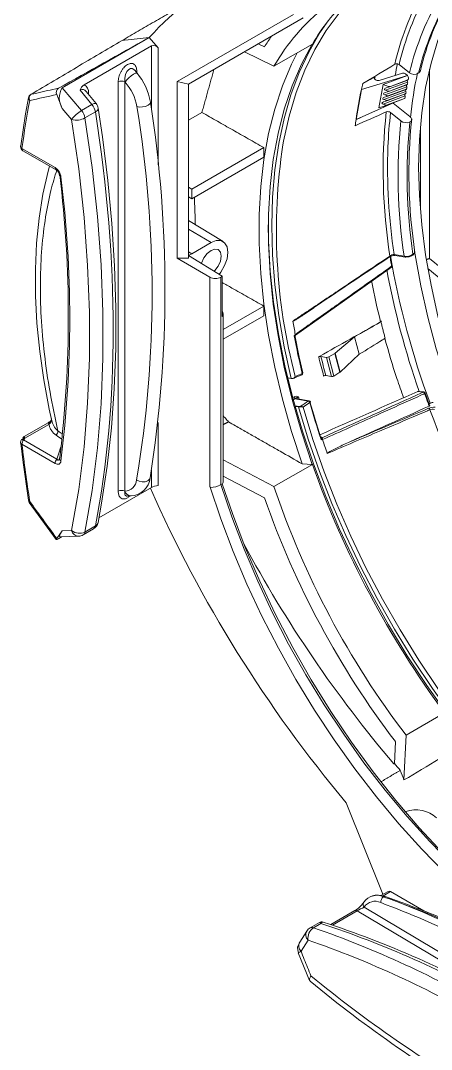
# Model space of a CAD drawing. Extents: x 9.3 to 87, y 1.1 to 68.8.
# Drawn here: x 54.66 to 57.25, y 48.69 to 55.18 of the extents above; entities that cross this region are included whole.
import ezdxf

# ---------------------------------------------------------------- set-up
doc = ezdxf.new("R2010")
doc.units = 0
doc.header["$MEASUREMENT"] = 0
doc.linetypes.add('SLD-Solid', pattern=[0])
doc.layers.add('OBJECT', color=7, linetype='CONTINUOUS')

msp = doc.modelspace()

# ---------------------------------------------------------------- linework, layer by layer
at = {"layer": 'OBJECT', "linetype": 'SLD-Solid', "lineweight": 15}
for p, q in [((56.3797, 55.2207), (55.6462, 54.7971)), ((56.44, 55.1978), (55.7169, 54.7802)), ((54.9216, 54.7576), (55.4706, 55.0746)), ((55.4706, 55.0746), (54.9219, 54.7578)), ((55.4835, 55.0217), (55.0594, 54.7769)), ((55.3129, 55.0573), (55.299, 55.0558)), ((55.3129, 55.0573), (55.3141, 55.0575)), ((55.3372, 55.06), (55.3141, 55.0575)), ((55.4706, 55.0746), (55.3372, 55.06)), ((55.4706, 55.0746), (55.5259, 55.0087)), ((55.4835, 54.6224), (55.4835, 55.0217)), ((56.157, 55.0344), (56.1964, 55.0152)), ((56.4984, 55.0328), (56.2564, 54.8931)), ((55.5259, 55.0087), (55.5259, 54.2725)), ((56.0701, 54.9842), (56.2564, 54.8931)), ((57.0458, 54.9038), (57.111, 54.8521)), ((55.394, 54.8499), (55.3783, 54.8689)), ((55.3912, 54.8623), (55.3912, 54.8487)), ((57.0983, 54.8357), (56.8078, 54.7479)), ((57.0673, 54.8492), (56.9195, 54.8046)), ((56.9445, 54.7781), (57.0983, 54.8357)), ((57.0862, 54.8453), (57.0983, 54.8357)), ((57.0983, 54.8357), (57.1026, 54.826)), ((57.2371, 53.6821), (57.2371, 54.8746)), ((54.9216, 54.7576), (54.9219, 54.7578)), ((54.9219, 54.7578), (55.043, 54.6136)), ((55.2746, 52.2136), (55.2746, 54.7949)), ((55.3177, 54.7939), (55.3166, 54.7951)), ((55.3166, 54.7951), (55.3166, 52.2141)), ((55.6462, 54.7971), (55.6462, 53.6823)), ((55.6462, 54.7971), (55.7169, 54.7802)), ((55.7169, 54.7802), (55.7169, 53.6823)), ((56.9185, 54.6322), (56.9445, 54.7781)), ((56.9445, 54.7781), (56.9787, 54.7665)), ((56.9552, 54.7126), (57.0934, 54.7644)), ((56.9604, 54.7418), (57.0986, 54.7936)), ((56.963, 54.7564), (56.9778, 54.761)), ((56.9778, 54.761), (56.9787, 54.7665)), ((57.0943, 54.777), (56.9854, 54.7362)), ((56.9856, 54.7373), (57.0944, 54.778)), ((57.0995, 54.8062), (56.9906, 54.7654)), ((56.9908, 54.7664), (56.9906, 54.7654)), ((56.9908, 54.7664), (57.0996, 54.8072)), ((57.0943, 54.777), (57.0944, 54.778)), ((57.098, 54.7789), (57.0991, 54.7849)), ((57.0995, 54.8062), (57.0996, 54.8072)), ((57.1032, 54.8081), (57.1043, 54.8141)), ((54.8868, 54.7151), (54.9219, 54.6273)), ((55.109, 54.6517), (55.0346, 54.7426)), ((55.1355, 54.6579), (55.0724, 54.7351)), ((55.0829, 54.7222), (55.0865, 54.7247)), ((55.0865, 54.7247), (55.0865, 54.7179)), ((56.7737, 54.5568), (56.8078, 54.7479)), ((56.9447, 54.6542), (57.0829, 54.7061)), ((56.9499, 54.6834), (57.0882, 54.7352)), ((56.9526, 54.698), (56.9674, 54.7027)), ((56.9552, 54.7126), (56.9683, 54.7081)), ((56.9578, 54.7272), (56.9726, 54.7318)), ((56.9604, 54.7418), (56.9735, 54.7373)), ((56.9674, 54.7027), (56.9683, 54.7081)), ((56.9726, 54.7318), (56.9735, 54.7373)), ((57.0838, 54.7187), (56.975, 54.6779)), ((56.9752, 54.6789), (57.084, 54.7197)), ((57.089, 54.7478), (56.9802, 54.707)), ((56.9804, 54.7081), (56.9802, 54.707)), ((56.9804, 54.7081), (57.0892, 54.7489)), ((56.9856, 54.7373), (56.9854, 54.7362)), ((57.0824, 54.6914), (57.0835, 54.6974)), ((57.0838, 54.7187), (57.084, 54.7197)), ((57.0876, 54.7206), (57.0887, 54.7266)), ((57.089, 54.7478), (57.0892, 54.7489)), ((57.0928, 54.7497), (57.0939, 54.7557)), ((55.043, 54.6136), (55.109, 54.6517)), ((57.033, 54.6724), (56.7737, 54.5568)), ((56.9185, 54.6322), (56.957, 54.6443)), ((56.9447, 54.6542), (56.9579, 54.6498)), ((56.9473, 54.6688), (56.9622, 54.6735)), ((56.9499, 54.6834), (56.9631, 54.6789)), ((56.957, 54.6443), (56.9579, 54.6498)), ((56.9622, 54.6735), (56.9631, 54.6789)), ((57.0786, 54.6895), (56.9698, 54.6487)), ((56.97, 54.6497), (56.9698, 54.6487)), ((56.97, 54.6497), (57.0788, 54.6905)), ((56.9752, 54.6789), (56.975, 54.6779)), ((57.1129, 54.5769), (57.0071, 54.6608)), ((57.0786, 54.6895), (57.0788, 54.6905)), ((54.9806, 54.5574), (54.9219, 54.6273)), ((55.1306, 54.6058), (55.0646, 54.5677)), ((55.7169, 54.5529), (55.8021, 54.6021)), ((56.7734, 54.5546), (56.8031, 54.57)), ((56.9918, 54.6012), (57.057, 54.5496)), ((57.1793, 53.9856), (57.1793, 54.5162)), ((54.6677, 54.3749), (54.8769, 54.2541)), ((56.1916, 54.3809), (55.7381, 54.1191)), ((54.6739, 54.3611), (54.8831, 54.2404)), ((55.7381, 54.0579), (56.1918, 54.3198)), ((55.7169, 54.1314), (55.7381, 54.1191)), ((55.7381, 54.1191), (55.7381, 54.0579)), ((55.7169, 54.0693), (55.7381, 54.0579)), ((55.9356, 53.788), (55.7169, 53.9206)), ((55.7169, 53.8664), (55.8597, 53.7811)), ((55.7169, 53.7231), (55.7381, 53.7109)), ((55.7169, 53.7227), (55.7381, 53.7109)), ((55.8597, 53.7811), (55.7381, 53.7109)), ((55.8512, 53.5639), (55.6462, 53.6823)), ((55.7169, 53.6823), (55.6462, 53.6823)), ((55.7381, 53.7109), (55.7183, 53.6994)), ((55.929, 53.569), (55.7183, 53.6994)), ((57.0144, 53.706), (57.0775, 53.6953)), ((57.0198, 53.7003), (57.0829, 53.6895)), ((57.6643, 53.3307), (57.2371, 53.6821)), ((57.6168, 53.2968), (57.2267, 53.6178)), ((55.8512, 52.2464), (55.8512, 53.5639)), ((55.9219, 52.255), (55.9219, 53.5639)), ((55.929, 53.3153), (55.929, 53.569)), ((56.1918, 53.3808), (55.9366, 53.2335)), ((55.9366, 52.2701), (55.9366, 53.3309)), ((56.4441, 53.3271), (56.5119, 53.3727)), ((55.9366, 53.1722), (56.1916, 53.3194)), ((56.6427, 53.0833), (56.7645, 53.1878)), ((56.7933, 53.077), (56.7645, 53.1878)), ((56.6025, 53.0604), (56.641, 53.0821)), ((56.6718, 52.9635), (56.641, 53.0821)), ((56.6427, 53.0833), (56.6735, 52.9647)), ((56.6735, 52.9647), (56.7933, 53.077)), ((56.5886, 53.0576), (56.5522, 53.0638)), ((56.62, 52.9369), (56.5886, 53.0576)), ((56.6025, 53.0604), (56.6338, 52.94)), ((56.62, 52.9369), (56.5836, 52.9431)), ((56.6338, 52.94), (56.6718, 52.9635)), ((56.365, 52.9242), (56.3438, 52.9278)), ((56.365, 52.9242), (56.365, 52.9242)), ((57.1981, 52.8388), (57.164, 52.8428)), ((57.201, 52.8394), (57.1668, 52.8433)), ((56.3912, 52.7996), (56.3788, 52.7906)), ((56.3894, 52.7519), (56.4144, 52.7477)), ((56.3904, 52.7485), (56.4117, 52.7448)), ((56.4732, 52.7824), (56.4008, 52.7947)), ((56.4779, 52.7836), (56.4054, 52.7959)), ((56.4107, 52.8089), (56.4148, 52.7943)), ((57.2491, 52.7719), (57.2339, 52.7654)), ((56.4117, 52.7448), (56.4118, 52.7448)), ((54.6817, 52.5585), (54.8329, 52.6458)), ((54.8373, 52.6349), (54.6861, 52.5476)), ((54.8543, 52.6665), (54.8557, 52.6602)), ((55.5259, 52.6465), (55.5259, 52.2497)), ((56.5542, 52.5523), (56.5593, 52.5514)), ((54.8769, 52.3886), (54.6677, 52.5094)), ((54.6771, 52.5476), (54.6694, 52.5367)), ((54.6783, 52.5367), (54.8875, 52.416)), ((56.2564, 52.2432), (55.9366, 52.4116)), ((56.4984, 52.3829), (56.2564, 52.2432)), ((56.4974, 52.3829), (56.4349, 52.3858)), ((56.4984, 52.3829), (56.4973, 52.3836)), ((55.4835, 52.2367), (55.4835, 52.3462)), ((56.1964, 52.1713), (55.9366, 52.3082)), ((55.1533, 52.0461), (55.4835, 52.2367)), ((55.3285, 52.1826), (55.3555, 52.1837)), ((54.714, 52.1435), (54.8843, 51.9099)), ((55.053, 51.9382), (55.119, 51.9763)), ((55.0646, 51.9563), (55.1306, 51.9944)), ((54.8867, 51.9161), (54.9219, 51.9635)), ((54.9089, 51.9259), (55.0252, 51.9302)), ((54.9219, 51.9635), (54.9806, 51.9656)), ((57.3326, 50.8154), (57.0898, 50.6753)), ((57.0759, 50.3927), (57.0898, 50.6753)), ((57.0154, 50.4959), (57.0222, 50.6343)), ((56.7124, 50.2485), (56.9388, 49.6827)), ((56.9765, 49.6899), (56.9305, 49.6633)), ((56.9388, 49.6827), (56.9436, 49.6709)), ((56.9915, 49.6885), (56.9435, 49.6607)), ((56.9915, 49.6885), (57.2021, 49.5669)), ((56.7668, 49.5689), (56.6141, 49.4807)), ((56.7818, 49.5674), (56.6252, 49.4769)), ((57.9542, 48.8666), (56.7818, 49.5674)), ((56.8249, 49.5911), (57.9754, 48.9033)), ((56.4629, 49.44), (56.4185, 49.3691)), ((56.5426, 49.4941), (56.4838, 49.4601)), ((56.5529, 49.4885), (56.5053, 49.461)), ((56.4713, 49.3836), (56.4269, 49.3127)), ((56.4099, 49.3036), (56.4806, 49.1279))]:
    msp.add_line(p, q, dxfattribs=at)
at = {"layer": 'OBJECT', "linetype": 'SLD-Solid', "lineweight": 15, "flags": 128}
for points in [[(56.7529, 55.3239), (56.6675, 55.229), (56.5865, 55.1191), (56.5142, 54.9986), (56.4508, 54.868), (56.3967, 54.7279), (56.3519, 54.5787), (56.3168, 54.421), (56.3128, 54.3987)], [(57.4148, 55.3338), (57.4056, 55.3173), (57.3434, 55.1916), (57.2903, 55.0563), (57.2466, 54.912), (57.2124, 54.7593), (57.1879, 54.5988), (57.1731, 54.4313), (57.1682, 54.2573), (57.1731, 54.0776), (57.1879, 53.893), (57.2124, 53.7042), (57.2466, 53.512), (57.2903, 53.3173), (57.3434, 53.1207), (57.4056, 52.9231), (57.4767, 52.7253), (57.5564, 52.5282), (57.6443, 52.3326), (57.7401, 52.1393), (57.8434, 51.949), (57.9537, 51.7626), (58.0707, 51.5808), (58.1937, 51.4044), (58.3224, 51.2341), (58.4562, 51.0706), (58.5945, 50.9147), (58.7367, 50.7668), (58.8823, 50.6278), (59.0307, 50.498), (59.1812, 50.3782), (59.3332, 50.2686), (59.4861, 50.1699)], [(56.365, 52.9242), (56.3213, 53.1241), (56.2871, 53.3213), (56.2625, 53.5151), (56.2476, 53.7046), (56.2426, 53.8893), (56.2473, 54.0683), (56.2618, 54.2409), (56.2861, 54.4065), (56.32, 54.5645), (56.3633, 54.7142), (56.4161, 54.8551), (56.4779, 54.9866), (56.5486, 55.1082), (56.588, 55.1661)], [(56.4974, 55.0329), (56.4295, 54.9062), (56.3708, 54.7697), (56.3215, 54.6238), (56.2819, 54.4691), (56.252, 54.3062), (56.232, 54.1358), (56.222, 53.9586), (56.222, 53.7752), (56.232, 53.5864), (56.252, 53.3929), (56.2819, 53.1955), (56.3215, 52.995), (56.3708, 52.7922), (56.4295, 52.5879), (56.4974, 52.3829)], [(56.4036, 54.9781), (56.368, 54.907), (56.3101, 54.7699), (56.2615, 54.6237), (56.2224, 54.4688), (56.193, 54.3058), (56.1733, 54.1355), (56.1634, 53.9584), (56.1634, 53.7753), (56.1733, 53.5868), (56.193, 53.3937), (56.2224, 53.1968), (56.2615, 52.9967), (56.3101, 52.7943), (56.368, 52.5904), (56.4349, 52.3858)], [(55.3778, 54.8685), (55.3739, 54.8733), (55.3634, 54.8791), (55.3521, 54.8793), (55.3405, 54.8737), (55.33, 54.8624), (55.3292, 54.8612), (55.3201, 54.8418), (55.3156, 54.8182), (55.3166, 54.7951), (55.3166, 54.7951), (55.3166, 54.7951)], [(55.3177, 54.7939), (55.3273, 54.8062), (55.3408, 54.8198), (55.3564, 54.8329), (55.3717, 54.8434), (55.3843, 54.8497), (55.3924, 54.8508), (55.394, 54.8499)], [(54.7085, 54.6951), (54.6902, 54.5942), (54.6595, 54.3909)], [(54.7227, 54.7155), (54.7241, 54.7162), (54.7257, 54.7166)], [(55.1355, 54.6579), (55.1335, 54.6593), (55.1294, 54.6596), (55.1238, 54.6584), (55.1169, 54.6557), (55.109, 54.6517)], [(55.1479, 52.0168), (55.17, 52.1376), (55.2052, 52.3721), (55.2318, 52.6131), (55.2497, 52.8601), (55.259, 53.1129), (55.2595, 53.371), (55.2514, 53.634), (55.2346, 53.9015), (55.2091, 54.1732), (55.175, 54.4485), (55.1483, 54.6293)], [(55.3921, 54.6394), (55.4083, 54.6362), (55.4274, 54.6366), (55.4464, 54.6406), (55.4626, 54.6475), (55.4735, 54.6564), (55.4776, 54.6658), (55.4774, 54.668)], [(55.0646, 54.5677), (55.1096, 54.2542), (55.1434, 53.9453), (55.166, 53.6413), (55.1773, 53.343), (55.1773, 53.0509), (55.166, 52.7656), (55.1434, 52.4877), (55.1096, 52.2178), (55.0646, 51.9563)], [(54.9806, 51.9656), (55.0253, 52.2251), (55.0589, 52.493), (55.0813, 52.7688), (55.0925, 53.052), (55.0925, 53.3419), (55.0813, 53.638), (55.0589, 53.9396), (55.0253, 54.2463), (54.9806, 54.5574)], [(54.8423, 54.264), (54.8324, 54.2312), (54.7996, 54.0871), (54.7753, 53.9356), (54.7594, 53.7777), (54.7521, 53.614), (54.7531, 53.446), (54.7624, 53.2728), (54.78, 53.0957), (54.8057, 52.9152), (54.8396, 52.7319), (54.8543, 52.6665)], [(56.2209, 53.8934), (56.2225, 53.793), (56.2334, 53.602), (56.2544, 53.4063), (56.2853, 53.2068), (56.326, 53.0042), (56.3764, 52.7994), (56.4363, 52.593), (56.5055, 52.3861), (56.5836, 52.1793), (56.6703, 51.9735), (56.7654, 51.7695), (56.8684, 51.5682), (56.9789, 51.3702), (57.0965, 51.1765), (57.2208, 50.9877), (57.3511, 50.8047), (57.4871, 50.6281), (57.6282, 50.4586), (57.7738, 50.297), (57.9233, 50.1438), (58.0761, 49.9997), (58.2317, 49.8652), (58.3895, 49.7409), (58.5487, 49.6273)], [(55.9105, 53.5804), (55.922, 53.5955), (55.9455, 53.6361), (55.9606, 53.679), (55.9658, 53.7198), (55.9606, 53.7547), (55.9455, 53.7801), (55.922, 53.7937), (55.8925, 53.794), (55.8597, 53.7811)], [(55.8794, 53.5997), (55.8842, 53.6045), (55.905, 53.6325), (55.9188, 53.6645), (55.9237, 53.6955), (55.9188, 53.721), (55.905, 53.737), (55.8842, 53.741), (55.8597, 53.7325), (55.8352, 53.7127), (55.8145, 53.6847), (55.8006, 53.6527), (55.7996, 53.6491)], [(57.1312, 53.7024), (57.1346, 53.7047), (57.1429, 53.7147), (57.1446, 53.7219), (57.1441, 53.724)], [(57.1435, 53.7253), (57.1466, 53.7046), (57.1815, 53.5089), (57.226, 53.3106), (57.2801, 53.1105), (57.3434, 52.9093), (57.4158, 52.708), (57.4969, 52.5074), (57.5865, 52.3082), (57.684, 52.1114), (57.7892, 51.9177), (57.9015, 51.7279), (58.0206, 51.5429), (58.1459, 51.3633), (58.2769, 51.19), (58.4131, 51.0236), (58.5539, 50.8649), (58.6988, 50.7145), (58.847, 50.5729), (58.9981, 50.4409), (59.0235, 50.4199)], [(57.0009, 53.6359), (56.9978, 53.6555), (56.992, 53.6941)], [(56.393, 53.1981), (56.5347, 53.2987), (56.9968, 53.6262)], [(56.4382, 52.9594), (56.4153, 53.0589), (56.387, 53.1987)], [(56.3842, 52.927), (56.3963, 52.9322), (56.4324, 52.9479)], [(56.4382, 52.9594), (56.4382, 52.9589), (56.4379, 52.9581), (56.4373, 52.9572), (56.4362, 52.9564), (56.4349, 52.9555)], [(57.1617, 52.8426), (57.1626, 52.8428), (57.164, 52.8428)], [(57.2063, 52.8295), (57.2075, 52.8303), (57.2085, 52.8311), (57.2091, 52.8319), (57.2093, 52.8325), (57.2093, 52.8328)], [(57.2385, 52.7529), (57.2311, 52.7728), (57.2093, 52.8328)], [(56.4056, 52.7959), (56.4028, 52.7966), (56.4023, 52.7968)], [(56.4825, 52.7727), (56.4839, 52.7735), (56.4849, 52.7744), (56.4855, 52.7752), (56.4858, 52.7759), (56.4858, 52.7764)], [(57.247, 52.7717), (57.238, 52.7679), (57.2336, 52.7661)], [(57.2491, 52.7719), (57.2478, 52.772), (57.247, 52.7717)], [(58.604, 49.6159), (58.564, 49.6424), (58.4076, 49.7532), (58.2525, 49.8744), (58.0995, 50.0056), (57.9491, 50.1461), (57.8019, 50.2955), (57.6584, 50.4532), (57.5193, 50.6186), (57.385, 50.791), (57.2561, 50.9697), (57.133, 51.1542), (57.0163, 51.3436), (56.9064, 51.5372), (56.8037, 51.7343), (56.7087, 51.9341), (56.6217, 52.1359), (56.5429, 52.3387), (56.4729, 52.542), (56.4117, 52.7448)], [(56.4405, 52.744), (56.5022, 52.5404), (56.573, 52.3364), (56.6525, 52.1328), (56.7404, 51.9304), (56.8364, 51.73), (56.9401, 51.5324), (57.0511, 51.3385), (57.1689, 51.1488), (57.2932, 50.9643), (57.4233, 50.7856), (57.5587, 50.6135), (57.6991, 50.4485), (57.8437, 50.2915), (57.992, 50.1429), (58.1435, 50.0034), (58.2975, 49.8736), (58.4534, 49.7538), (58.6106, 49.6447), (58.7685, 49.5467), (58.9265, 49.46), (59.0839, 49.3852), (59.2039, 49.3359)], [(54.8422, 52.6383), (54.8415, 52.6408), (54.8411, 52.6431), (54.8409, 52.6452), (54.8409, 52.647), (54.8411, 52.6486), (54.8415, 52.6499), (54.8421, 52.6509), (54.8429, 52.6516)], [(56.5563, 52.551), (56.5553, 52.5513), (56.5541, 52.5524), (56.554, 52.5525), (56.554, 52.5525)], [(54.6602, 52.5177), (54.6745, 52.3939), (54.7086, 52.1565)], [(54.6657, 52.5398), (54.6651, 52.5395), (54.6645, 52.539)], [(54.6734, 52.5507), (54.6728, 52.5504), (54.6722, 52.5499)], [(56.5562, 52.5509), (56.5563, 52.5509), (56.5564, 52.5508)], [(54.9057, 52.4237), (54.9049, 52.4212), (54.9048, 52.4205)], [(54.9047, 52.4205), (54.9047, 52.4196), (54.9045, 52.419)], [(55.3906, 52.2856), (55.4068, 52.2768), (55.4258, 52.2724), (55.4449, 52.2731), (55.4611, 52.2788), (55.472, 52.2887), (55.4758, 52.2981)], [(55.8512, 52.2464), (55.9206, 52.0398), (55.999, 51.8335), (56.0859, 51.6282), (56.181, 51.4247), (56.284, 51.2239), (56.3945, 51.0265), (56.512, 50.8332), (56.6361, 50.645), (56.7663, 50.4624), (56.902, 50.2862), (57.0428, 50.1172), (57.1881, 49.9559), (57.3373, 49.803), (57.4898, 49.6591), (57.6451, 49.5248), (57.8024, 49.4006), (57.9613, 49.2869), (58.121, 49.1843)], [(55.9219, 52.255), (55.9906, 52.0519), (56.068, 51.8491), (56.1537, 51.6473), (56.2476, 51.4473), (56.3491, 51.2499), (56.458, 51.0559), (56.5737, 50.8661), (56.6959, 50.6811), (56.824, 50.5017), (56.9576, 50.3286), (57.0961, 50.1625), (57.239, 50.004), (57.3857, 49.8538), (57.5357, 49.7124), (57.6884, 49.5804), (57.8431, 49.4582), (57.9993, 49.3465), (58.1564, 49.2456)], [(55.9303, 52.2607), (55.9941, 52.0731), (56.0757, 51.8592), (56.1666, 51.6465), (56.2663, 51.4359), (56.3744, 51.2283), (56.4905, 51.0244), (56.614, 50.8253), (56.7444, 50.6317), (56.8812, 50.4444), (57.0238, 50.2642), (57.1716, 50.092), (57.324, 49.9284), (57.4803, 49.7741), (57.6398, 49.6298), (57.802, 49.496)], [(54.714, 52.1435), (54.7139, 52.1436), (54.714, 52.1448), (54.7151, 52.1466), (54.717, 52.1489)], [(56.8212, 49.6193), (56.8209, 49.6188), (56.8208, 49.6187)], [(56.8211, 49.6191), (56.8214, 49.6196), (56.8239, 49.6226)]]:
    msp.add_lwpolyline(points, dxfattribs=at)
at = {"layer": 'OBJECT', "linetype": 'SLD-Solid', "lineweight": 15}
for centre, radius, start, end in [((56.7364, 53.941), 1.6992, 90.80977, 138.15433), ((58.8075, 54.4848), 1.8383, 151.51112, 166.76358), ((58.8211, 54.4846), 1.8241, 151.33082, 166.714), ((58.8069, 54.4508), 1.7428, 148.94415, 166.6875), ((58.8376, 54.4502), 1.7169, 148.7204, 166.57367), ((57.681, 54.336), 1.3726, 134.51552, 149.49218), ((58.7115, 54.5142), 1.5714, 148.4928, 167.14488), ((57.3508, 54.2724), 1.2581, 127.77233, 150.43839), ((55.4962, 54.9875), 0.0365, 35.51947, 110.34768), ((57.0304, 54.8838), 0.0253, 52.36363, 119.49316), ((59.4066, 54.4042), 2.4249, 167.95521, 169.76572), ((55.1007, 54.6053), 0.3819, 9.44732, 39.82513), ((57.0727, 54.8278), 0.0221, 52.53201, 104.30238), ((57.1418, 54.8927), 0.0509, 232.72242, 300.55342), ((59.5824, 54.321), 2.4783, 167.62827, 174.21339), ((57.1557, 54.8693), 0.0237, 300.35534, 347.14545), ((55.0265, 54.6927), 0.1233, 148.21707, 212.0306), ((55.0907, 54.7281), 0.058, 122.69246, 165.45361), ((55.0355, 54.7313), 0.0514, 352.5317, 62.3093), ((55.2958, 54.7539), 0.0462, 63.23137, 117.34157), ((55.082, 54.5852), 0.3149, 9.90568, 41.52001), ((59.0442, 54.2556), 2.2899, 166.6603, 167.58437), ((56.9018, 55.0048), 0.2554, 287.30408, 290.34735), ((56.9848, 54.7831), 0.0177, 249.85218, 289.64606), ((57.0818, 54.7592), 0.0127, 305.72833, 24.44263), ((57.1034, 54.7717), 0.0117, 156.13665, 197.25831), ((57.0919, 54.7863), 0.00959, 283.95374, 309.50047), ((57.087, 54.7883), 0.0127, 305.72848, 24.44248), ((57.1086, 54.8009), 0.0117, 156.13605, 197.25897), ((57.0971, 54.8155), 0.00959, 283.94967, 309.50454), ((54.7271, 54.6931), 0.0187, 173.15395, 236.49532), ((54.738, 54.6897), 0.03, 120.74952, 169.22895), ((54.7444, 54.6918), 0.0311, 127.07642, 207.44998), ((54.9164, 54.7285), 0.0325, 125.83858, 204.45176), ((55.0494, 54.7186), 0.0282, 35.60448, 121.73432), ((59.2216, 54.2186), 2.4712, 167.63081, 172.13245), ((56.8914, 54.9464), 0.2553, 287.30348, 290.34757), ((56.9744, 54.7248), 0.0177, 249.85212, 289.6464), ((56.8966, 54.9757), 0.2554, 287.3038, 290.34677), ((56.9796, 54.7539), 0.0177, 249.85307, 289.64574), ((57.0714, 54.7008), 0.0127, 305.72854, 24.44242), ((57.093, 54.7134), 0.0117, 156.13614, 197.25888), ((57.0815, 54.728), 0.00959, 283.94979, 309.5037), ((57.0766, 54.73), 0.0127, 305.72798, 24.44298), ((57.0982, 54.7426), 0.0117, 156.13518, 197.25906), ((57.0867, 54.7571), 0.00959, 283.94967, 309.50454), ((55.0341, 54.5884), 0.098, 10.20615, 40.24035), ((55.1214, 54.6311), 0.0269, 289.90987, 356.13867), ((55.089, 54.62), 0.06, 8.93675, 39.27831), ((48.2818, 53.4671), 7.2063, 350.56361, 9.36167), ((47.9607, 53.4882), 7.6087, 351.00111, 8.91976), ((56.881, 54.8881), 0.2554, 287.30376, 290.34729), ((56.964, 54.6664), 0.0177, 249.85232, 289.6462), ((56.8862, 54.9173), 0.2554, 287.30408, 290.34735), ((56.9692, 54.6956), 0.0177, 249.85232, 289.6462), ((57.0764, 54.6985), 0.00933, 283.57998, 309.87558), ((55.1453, 54.4375), 0.2037, 120.16532, 143.95272), ((55.0097, 54.6679), 0.1143, 255.24525, 298.71862), ((54.9681, 54.5503), 0.098, 10.20615, 40.24035), ((60.4073, 54.2395), 3.4623, 173.93014, 189.018), ((56.9742, 54.5794), 0.028, 51.07858, 110.51205), ((59.8908, 54.2671), 2.9181, 173.42643, 177.66598), ((59.4123, 54.1901), 2.664, 172.08727, 172.92273), ((60.3809, 54.2023), 3.342, 174.03549, 188.72604), ((57.0921, 54.5931), 0.056, 231.11022, 291.71615), ((60.3974, 54.2028), 3.302, 174.11973, 188.62049), ((60.4086, 54.2186), 3.3014, 174.03921, 188.74557), ((54.6889, 54.3871), 0.03, 172.30024, 180), ((54.6889, 54.3871), 0.03, 180, 240.00269), ((54.6768, 54.39), 0.0176, 176.84371, 239.03052), ((54.6817, 54.3729), 0.0141, 172.07259, 236.61481), ((59.9075, 53.8563), 3.6355, 171.41956, 194.66048), ((60.6143, 54.2554), 3.6416, 177.94506, 188.67686), ((54.8911, 54.2523), 0.0143, 172.50994, 237.1815), ((54.8356, 54.1878), 0.0782, 6.56215, 58.12794), ((54.8596, 54.2016), 0.0452, 4.96221, 58.53808), ((54.9164, 54.2083), 0.0121, 193.42041, 254.84957), ((47.5732, 53.317), 7.3867, 353.05395, 6.94605), ((47.7133, 53.3004), 7.2555, 352.90385, 7.09615), ((56.985, 53.694), 0.00326, 254.15076, 304.3682), ((56.983, 53.6948), 0.00518, 316.5214, 22.92632), ((57.0153, 53.6518), 0.0486, 84.88883, 125.91291), ((57.0149, 53.6614), 0.0446, 90.66628, 127.41474), ((62.148, 54.5866), 5.2331, 189.78781, 200.32147), ((57.0215, 53.7073), 0.0072, 189.76848, 256.30121), ((57.0882, 53.7756), 0.081, 262.45334, 303.34424), ((57.0846, 53.6965), 0.0072, 189.76876, 256.30063), ((57.0839, 53.6955), 0.0061, 261.29288, 307.50595), ((57.0931, 53.752), 0.0616, 264.881, 305.38215), ((57.1296, 53.7053), 0.00362, 256.68578, 299.64513), ((57.128, 53.706), 0.00505, 310.91232, 22.05813), ((62.1059, 54.5676), 5.2268, 190.55395, 199.26812), ((56.991, 53.6343), 0.01, 305.30443, 9.11498), ((56.993, 53.63), 0.00535, 314.15429, 23.13076), ((56.9966, 53.6362), 0.00429, 288.78037, 356.47544), ((55.8866, 53.6322), 0.0769, 242.60943, 297.39047), ((55.9025, 53.5982), 0.0394, 299.62382, 312.28337), ((55.9155, 53.3311), 0.0208, 310.37773, 49.62283), ((60.8026, 54.0213), 4.4872, 189.42554, 190.52217), ((56.3795, 53.2065), 0.0122, 302.04774, 337.74591), ((56.3898, 53.1917), 0.00586, 130.73016, 166.37938), ((61.0458, 54.0653), 4.7426, 190.59781, 193.53321), ((56.3842, 53.2158), 0.0197, 275.2876, 296.42778), ((56.3975, 53.1907), 0.00869, 121.06716, 195.15115), ((56.6358, 53.0916), 0.0108, 298.79876, 309.86813), ((56.5498, 53.0403), 0.0236, 84.0947, 119.13414), ((61.6454, 54.3217), 5.2604, 193.86755, 195.22965), ((61.6456, 54.3212), 5.2462, 193.86753, 195.22968), ((56.5909, 53.0817), 0.0242, 264.58917, 298.63596), ((56.4284, 52.9571), 0.01, 293.46254, 13.51508), ((56.4285, 52.9534), 0.0068, 305.67427, 18.17937), ((56.5815, 52.9204), 0.0228, 84.83017, 121.08128), ((56.6663, 52.9726), 0.0107, 301.03603, 312.39001), ((56.3688, 52.9497), 0.0258, 261.6003, 314.18735), ((56.3704, 52.9555), 0.0316, 261.25753, 295.66018), ((56.3819, 52.9313), 0.00494, 297.07999, 358.91268), ((56.622, 52.9595), 0.0228, 264.79856, 301.10951), ((56.396, 52.7798), 0.0326, 63.1063, 116.37995), ((57.1657, 52.8334), 0.01, 83.38294, 113.80124), ((57.1663, 52.8384), 0.00499, 83.81644, 117.98142), ((57.2005, 52.8344), 0.00498, 83.79382, 117.99792), ((57.1941, 52.8271), 0.0124, 11.07521, 70.85334), ((57.1999, 52.8294), 0.01, 19.6208, 83.38294), ((56.3953, 52.8135), 0.0146, 197.74122, 253.28152), ((56.4199, 52.7648), 0.0451, 101.72341, 129.57243), ((56.4045, 52.7899), 0.00609, 81.26596, 127.53449), ((56.4201, 52.7398), 0.00973, 126.13001, 149.11828), ((56.416, 52.7683), 0.0207, 265.65848, 304.46143), ((56.4234, 52.7384), 0.0136, 28.86032, 71.84831), ((56.4769, 52.7776), 0.00609, 81.26399, 127.53267), ((56.468, 52.7681), 0.0152, 17.7494, 70.00209), ((56.4762, 52.7737), 0.01, 15.65953, 80.33884), ((61.6081, 54.2107), 5.3234, 195.6718, 198.29748), ((61.6157, 54.2176), 5.3305, 195.67056, 198.15461), ((57.2556, 52.7547), 0.019, 78.3599, 116.87913), ((56.4239, 52.6519), 0.0937, 83.00156, 97.43342), ((57.2638, 52.6614), 0.082, 83.41722, 113.1081), ((57.227, 52.7251), 0.0126, 11.2586, 68.24838), ((57.257, 52.677), 0.0535, 78.20443, 109.19308), ((62.8334, 54.7831), 5.9597, 200.1765, 210.67069), ((54.8622, 52.6513), 0.0298, 190.6179, 213.32791), ((54.8131, 52.667), 0.0408, 315.44173, 17.81155), ((54.8347, 52.6683), 0.0186, 296.08794, 359.16472), ((54.6967, 52.5325), 0.03, 120.00026, 144.63569), ((54.711, 52.564), 0.0298, 190.61967, 213.32382), ((54.8504, 52.5973), 0.0443, 317.1354, 355.28085), ((56.5485, 52.5517), 0.00549, 8.1925, 60.5944), ((54.6889, 52.5216), 0.03, 144.6574, 180), ((54.6889, 52.5216), 0.03, 180, 186.6702), ((54.6703, 52.5205), 0.0114, 191.8885, 256.93814), ((54.6673, 52.5193), 0.0206, 57.77849, 94.5394), ((54.7137, 52.5073), 0.046, 140.22763, 177.36097), ((54.6751, 52.5302), 0.0206, 57.74631, 94.50688), ((56.5558, 52.5416), 0.00299, 227.79432, 286.08107), ((56.5568, 52.5567), 0.0058, 260.70429, 295.2447), ((56.5581, 52.5574), 0.00682, 255.15646, 292.19096), ((61.8019, 54.2755), 5.5193, 198.33979, 199.2951), ((54.9229, 52.3865), 0.046, 140.22763, 177.36097), ((54.923, 52.4195), 0.0182, 176.8557, 237.82672), ((62.2148, 54.4193), 6.0683, 199.60841, 216.43357), ((55.3482, 52.3118), 0.1284, 273.11431, 353.85418), ((55.3127, 52.2924), 0.0782, 272.58743, 355.0356), ((63.0979, 55.5989), 8.3307, 203.82946, 219.95944), ((55.5353, 52.1436), 0.1065, 95.04361, 119.08931), ((55.85, 52.3863), 0.1497, 271.76636, 298.73617), ((55.9138, 52.2775), 0.0239, 289.75235, 341.86571), ((61.3856, 53.9641), 5.4102, 198.54794, 217.4377), ((55.2959, 52.1726), 0.0462, 63.50406, 117.50956), ((55.3558, 52.2245), 0.0408, 194.44241, 269.09863), ((61.4758, 54.0176), 5.5929, 199.27521, 217.22286), ((54.7382, 52.1611), 0.03, 188.87285, 216.09349), ((54.719, 52.1596), 0.0109, 196.45285, 259.22343), ((55.089, 52.0282), 0.06, 299.99731, 349.03955), ((55.1053, 51.9978), 0.0256, 302.60752, 352.41239), ((55.1153, 52.0242), 0.0335, 297.20943, 347.31379), ((55.03, 52.0277), 0.0793, 231.47105, 295.89553), ((55.0274, 51.9787), 0.0485, 195.566, 267.48289), ((55.023, 51.9901), 0.06, 272.10242, 299.99731), ((55.0393, 51.9597), 0.0256, 302.60752, 352.41239), ((63.1119, 55.6641), 7.9962, 208.22799, 220.28392), ((40.6633, 78.14), 32.238, 300.60437, 301.06484), ((57.1498, 50.0044), 0.1999, 48.82104, 108.0947), ((56.9042, 49.5695), 0.0963, 64.27846, 146.474), ((56.9123, 49.5457), 0.1201, 67.98538, 108.32743), ((56.9707, 49.6244), 0.0403, 127.78822, 187.27982), ((56.9527, 49.6426), 0.0152, 72.2624, 116.39977), ((54.8198, 43.4495), 6.5652, 60.58746, 70.99914), ((56.9828, 49.6762), 0.0151, 54.363, 114.32549), ((56.6777, 49.7195), 0.175, 300.60876, 324.81559), ((56.7731, 49.5551), 0.0151, 54.363, 114.32549), ((57.2054, 48.85), 0.8331, 117.19898, 120.55503), ((56.8415, 49.6074), 0.0236, 151.4833, 224.13966), ((56.842, 49.6077), 0.0238, 151.40041, 224.11809), ((56.8938, 49.5451), 0.0828, 63.52202, 146.28238), ((54.6741, 43.6476), 6.3838, 58.86023, 69.29942), ((54.6231, 43.5489), 6.5371, 58.93239, 67.94484), ((54.7415, 43.3152), 6.7122, 60.67225, 69.63039), ((56.504, 49.4173), 0.0469, 151.08627, 225.87357), ((56.5138, 49.4081), 0.06, 119.99731, 147.90597), ((56.5497, 49.3954), 0.0793, 124.10037, 188.53223), ((56.4955, 49.4374), 0.0256, 67.59389, 117.39024), ((54.3909, 43.3841), 6.4343, 59.71273, 70.81557), ((56.5573, 49.4738), 0.0248, 65.34059, 126.1888), ((54.496, 43.2929), 6.5281, 60.57562, 71.63476), ((54.5443, 43.3342), 6.4858, 60.47791, 71.82356), ((54.3728, 43.3522), 6.386, 59.71273, 70.81557), ((56.467, 49.3297), 0.0618, 140.88259, 204.6966), ((56.4595, 49.3464), 0.0469, 151.08588, 225.87358), ((61.9708, 55.8102), 8.6498, 230.62976, 239.79689), ((61.8867, 55.7655), 8.5324, 230.76161, 239.79066)]:
    msp.add_arc(centre, radius, start, end, dxfattribs=at)
for centre, major_axis, ratio, start_param, end_param in [((58.7099, 52.3976), (-2.1776, 2.9839), 0.57675, 0.194306, 0.230745), ((43.7421, 42.6408), (35.2384, 23.0424), 0.078635, 1.13368, 1.139851), ((57.0953, 54.8207), (-0.0039, 0.0136), 0.616198, 3.189021, 4.93435), ((56.9737, 54.6909), (0.0318, 0.0009), 0.323611, 2.290315, 3.858699), ((56.9789, 54.72), (0.0318, 0.0009), 0.323611, 2.290315, 3.858699), ((56.9841, 54.7492), (0.0318, 0.0009), 0.323611, 2.290315, 3.858699), ((56.9685, 54.6617), (0.0318, 0.0009), 0.323611, 2.290315, 3.858699), ((49.6839, 56.5553), (-3.8974, 6.9871), 0.567295, 3.734207, 4.13667), ((44.1862, 45.1293), (34.1466, 16.7685), 0.082871, 1.146905, 1.153075), ((41.1396, 40.3909), (35.0698, 24.7906), 0.045507, 1.070122, 1.085062), ((52.7973, 49.3789), (30.8534, 13.8544), 0.041069, 1.410375, 1.430571), ((58.8209, 52.102), (29.716, 13.3437), 0.041069, 1.606983, 1.628477), ((46.5582, 43.6516), (32.9525, 23.2939), 0.045507, 1.233177, 1.234625), ((58.1205, 51.6892), (29.5604, 13.2738), 0.041069, 1.582303, 1.599225), ((40.2984, 43.6324), (37.1724, 16.7088), 0.037866, 1.08088, 1.095821), ((54.9644, 51.988), (0.0588, 0.061), 0.19211, 2.159453, 3.338303)]:
    msp.add_ellipse(centre, major_axis=major_axis, ratio=ratio, start_param=start_param, end_param=end_param, dxfattribs=at)
for points, degree in [([(55.7056, 55.2924), (55.299, 55.0558)], 1), ([(55.4706, 55.0746), (55.2796, 54.9679), (55.0885, 54.8612), (54.8973, 54.7549)], 3), ([(55.3912, 54.8623), (55.3849, 54.8569)], 1), ([(55.8021, 54.6021), (55.8781, 54.8733)], 1), ([(56.8475, 54.8029), (56.8939, 54.8274)], 1), ([(56.8939, 54.8274), (56.8904, 54.8141)], 1), ([(57.0934, 54.7644), (57.0923, 54.7683)], 1), ([(57.0986, 54.7936), (57.0975, 54.7975)], 1), ([(54.8868, 54.7151), (54.8301, 54.7026), (54.7735, 54.69), (54.7168, 54.6775)], 3), ([(57.0829, 54.7061), (57.0819, 54.7099)], 1), ([(57.0882, 54.7352), (57.0871, 54.7391)], 1), ([(54.7168, 54.6775), (54.698, 54.5785), (54.6816, 54.4777), (54.6677, 54.3749)], 3), ([(56.1916, 54.3809), (56.1917, 54.3606), (56.1918, 54.3402), (56.1918, 54.3198)], 3), ([(55.761, 53.8938), (55.7548, 54.0675)], 1), ([(57.2211, 53.6751), (57.2371, 53.6821)], 1), ([(56.1918, 53.3808), (56.1918, 53.3604), (56.1917, 53.3399), (56.1916, 53.3194)], 3), ([(56.9576, 53.1783), (56.9308, 53.2816)], 1), ([(54.8329, 52.6458), (54.8363, 52.6478), (54.8396, 52.6497), (54.8429, 52.6516)], 3), ([(54.8422, 52.6383), (54.8405, 52.6373), (54.8389, 52.6362), (54.8373, 52.6349)], 3), ([(55.9366, 52.6333), (55.9693, 52.6513)], 1), ([(54.9192, 52.5426), (54.9071, 52.5508), (54.895, 52.559), (54.8829, 52.5672)], 3), ([(54.8946, 52.5937), (54.904, 52.5873), (54.9134, 52.5809), (54.9228, 52.5745)], 3), ([(54.6677, 52.5094), (54.6817, 52.3902), (54.6981, 52.27), (54.717, 52.1489)], 3), ([(54.6861, 52.5476), (54.6835, 52.544), (54.6809, 52.5404), (54.6783, 52.5367)], 3), ([(56.5593, 52.5514), (56.5607, 52.5511)], 1), ([(56.4973, 52.3836), (56.4974, 52.3833), (56.4974, 52.3831), (56.4974, 52.3829)], 3), ([(55.8546, 52.2367), (55.8534, 52.2399), (55.8522, 52.2431), (55.8512, 52.2464)], 3), ([(54.8973, 51.9138), (54.9186, 51.9263)], 1), ([(57.0154, 50.4959), (57.0142, 50.4952), (57.0131, 50.4946), (57.012, 50.4939)], 3), ([(57.0524, 50.4538), (57.04, 50.4678), (57.0277, 50.4818), (57.0154, 50.4959)], 3), ([(57.0524, 50.4538), (56.9314, 50.3813)], 1), ([(57.0759, 50.3927), (57.0681, 50.4131), (57.0603, 50.4334), (57.0524, 50.4538)], 3), ([(56.946, 49.6562), (56.9898, 49.6407), (57.0338, 49.6245), (57.0778, 49.6076)], 3), ([(56.8249, 49.5911), (56.8248, 49.5911), (56.8247, 49.591), (56.8246, 49.591)], 3)]:
    msp.add_open_spline(points, degree=degree, dxfattribs=at)
for points, knots in [([(55.299, 55.0558), (55.2035, 54.9995), (55.1079, 54.9431), (54.9168, 54.8301), (54.8213, 54.7734), (54.7257, 54.7166)], [0, 0, 0, 0, 0.5, 0.5, 1, 1, 1, 1]), ([(55.2746, 54.7949), (55.2746, 54.8044), (55.2759, 54.8143), (55.2813, 54.8352), (55.2852, 54.8456), (55.293, 54.861), (55.2959, 54.866), (55.3022, 54.8754), (55.3056, 54.8799), (55.3129, 54.8883), (55.3167, 54.8921), (55.3246, 54.8989), (55.3287, 54.9018), (55.3408, 54.9089), (55.349, 54.9113), (55.3599, 54.9115), (55.3634, 54.9109), (55.3697, 54.9088), (55.3726, 54.9072), (55.3779, 54.903), (55.3802, 54.9005), (55.3842, 54.8946), (55.3859, 54.8913), (55.3899, 54.8803), (55.3912, 54.8717), (55.3912, 54.8623)], [0, 0, 0, 0, 0.125, 0.125, 0.25, 0.25, 0.3125, 0.3125, 0.375, 0.375, 0.4375, 0.4375, 0.5, 0.5, 0.625, 0.625, 0.6875, 0.6875, 0.75, 0.75, 0.8125, 0.8125, 0.875, 0.875, 1, 1, 1, 1]), ([(56.8939, 54.8274), (56.8929, 54.8268), (56.8905, 54.8253), (56.8885, 54.8218), (56.8884, 54.8176), (56.8905, 54.8131), (56.8947, 54.8091), (56.9003, 54.8059), (56.9069, 54.8039), (56.9137, 54.8033), (56.9176, 54.8041), (56.9195, 54.8046)], [0, 0, 0, 0, 0.082848, 0.197105, 0.311182, 0.425314, 0.539717, 0.654493, 0.769594, 0.884798, 1, 1, 1, 1]), ([(54.7257, 54.7166), (54.7373, 54.7192), (54.749, 54.7218), (54.7607, 54.7244), (54.8062, 54.7346), (54.8518, 54.7447), (54.8973, 54.7549)], [0, 0, 0, 0, 0.001524, 0.001524, 0.001524, 0.007473407, 0.007473407, 0.007473407, 0.007473407]), ([(55.8021, 54.6021), (55.8346, 54.5836), (55.867, 54.5652), (55.8995, 54.5468), (55.9319, 54.5284), (55.9644, 54.5099), (55.9969, 54.4915), (56.0293, 54.4731), (56.0618, 54.4547), (56.0942, 54.4362), (56.1267, 54.4178), (56.1591, 54.3994), (56.1916, 54.3809)], [0, 0, 0, 0, 0.00341082, 0.00341082, 0.00341082, 0.00682164, 0.00682164, 0.00682164, 0.01023245, 0.01023245, 0.01023245, 0.01364327, 0.01364327, 0.01364327, 0.01364327]), ([(57.1128, 54.5411), (57.1141, 54.5419), (57.1185, 54.5442), (57.1234, 54.5499), (57.1252, 54.5582), (57.1224, 54.567), (57.1173, 54.5733), (57.1136, 54.5763), (57.1129, 54.5769)], [0, 0, 0, 0, 0.096031, 0.311445, 0.525954, 0.739465, 0.952658, 1, 1, 1, 1]), ([(54.8873, 54.2404), (54.8743, 54.1977), (54.8458, 54.1038), (54.8139, 53.9389), (54.7908, 53.7481), (54.7813, 53.5371), (54.7865, 53.3139), (54.8071, 53.0802), (54.8417, 52.8399), (54.877, 52.6757), (54.8946, 52.5937)], [0, 0, 0, 0, 0.096804, 0.21258, 0.341529, 0.470479, 0.603059, 0.735639, 0.867819, 1, 1, 1, 1]), ([(57.1327, 53.7079), (57.1355, 53.7101), (57.1411, 53.7143), (57.1447, 53.7201), (57.1441, 53.7229), (57.1439, 53.724)], [0, 0, 0, 0, 0.390967, 0.781712, 1, 1, 1, 1]), ([(56.376, 53.2865), (56.3807, 53.2897), (56.4045, 53.3057), (56.5045, 53.3728), (56.7036, 53.5064), (56.8839, 53.6272), (56.9878, 53.6968)], [0, 0, 0, 0, 0.023368, 0.116837, 0.490714, 1, 1, 1, 1]), ([(56.998, 53.6321), (56.997, 53.638), (56.9938, 53.6582), (56.9909, 53.6783), (56.9888, 53.6925)], [0, 0, 0, 0, 0.293821, 1, 1, 1, 1]), ([(56.3908, 53.2019), (56.3954, 53.2051), (56.4182, 53.2213), (56.514, 53.2893), (56.7117, 53.4295), (56.8914, 53.5567), (56.998, 53.6321)], [0, 0, 0, 0, 0.022559, 0.112795, 0.47374, 1, 1, 1, 1]), ([(55.929, 53.5301), (55.9495, 53.5184), (55.97, 53.5068), (55.9905, 53.4951), (56.0241, 53.4761), (56.0576, 53.457), (56.0912, 53.438), (56.1247, 53.4189), (56.1583, 53.3999), (56.1918, 53.3808)], [0.004896878, 0.004896878, 0.004896878, 0.004896878, 0.007052784, 0.007052784, 0.007052784, 0.010579176, 0.010579176, 0.010579176, 0.014105568, 0.014105568, 0.014105568, 0.014105568]), ([(56.9284, 53.2809), (56.9081, 53.3651), (56.8872, 53.4513), (56.8729, 53.5361), (56.8726, 53.5381)], [0, 0, 0, 0, 0.976161, 1, 1, 1, 1]), ([(56.444, 53.3271), (56.437, 53.3224), (56.4249, 53.3143), (56.4093, 53.3043), (56.3984, 53.2975), (56.3911, 53.2931), (56.3862, 53.2904), (56.3829, 53.2886), (56.3806, 53.2875), (56.3791, 53.2868), (56.3781, 53.2865), (56.3774, 53.2863), (56.3768, 53.2862), (56.3765, 53.2861), (56.3762, 53.2862), (56.3761, 53.2863), (56.376, 53.2864), (56.376, 53.2865), (56.376, 53.2865)], [0, 0, 0, 0, 0.312212, 0.538031, 0.68911, 0.790284, 0.858125, 0.903689, 0.934361, 0.955073, 0.969126, 0.978722, 0.985338, 0.991398, 0.995173, 0.99732, 0.998992, 1, 1, 1, 1]), ([(56.9284, 53.2809), (56.8008, 53.2089), (56.6707, 53.1356), (56.5407, 53.0623), (56.5383, 53.0609)], [0, 0, 0, 0, 0.981758, 1, 1, 1, 1]), ([(56.7645, 53.1878), (56.7977, 53.2066), (56.8532, 53.2378), (56.9086, 53.2691), (56.9308, 53.2816)], [0, 0, 0, 0, 0.599628, 1, 1, 1, 1]), ([(56.9308, 53.2816), (56.9314, 53.282), (56.9327, 53.2828), (56.9335, 53.2841), (56.9334, 53.2851), (56.9323, 53.2859), (56.9303, 53.2863), (56.9285, 53.2863), (56.9274, 53.2861), (56.9273, 53.2861)], [0, 0, 0, 0, 0.163423, 0.326849, 0.490288, 0.653737, 0.817165, 0.980558, 1, 1, 1, 1]), ([(56.3889, 53.1883), (56.3888, 53.1887), (56.3887, 53.1897), (56.3876, 53.1913), (56.3866, 53.1926), (56.386, 53.1931), (56.3855, 53.1935), (56.385, 53.1937), (56.3847, 53.1936), (56.3844, 53.1934), (56.3842, 53.1932), (56.3841, 53.1931), (56.3841, 53.1931)], [0, 0, 0, 0, 0.20526, 0.56987, 0.695251, 0.781279, 0.856765, 0.909173, 0.939282, 0.969653, 0.995801, 1, 1, 1, 1]), ([(56.7933, 53.077), (56.8428, 53.1075), (56.8975, 53.1413), (56.9523, 53.175), (56.9576, 53.1783)], [0, 0, 0, 0, 0.903395, 1, 1, 1, 1]), ([(57.0735, 52.8028), (57.0592, 52.8432), (57.0148, 52.9681), (56.9793, 53.093), (56.9553, 53.1775)], [0, 0, 0, 0, 0.32314, 1, 1, 1, 1]), ([(56.3904, 52.9362), (56.3942, 52.9378), (56.409, 52.9443), (56.4238, 52.9507), (56.4349, 52.9555)], [0, 0, 0, 0, 0.25129, 1, 1, 1, 1]), ([(56.3904, 52.9362), (56.3904, 52.9362), (56.3894, 52.9345), (56.3881, 52.9328), (56.3868, 52.9312)], [0, 0, 0, 0, 0.028277, 1, 1, 1, 1]), ([(57.2063, 52.8295), (57.2014, 52.8273), (57.1772, 52.8164), (57.0755, 52.7705), (56.8658, 52.6758), (56.6757, 52.5899), (56.5629, 52.5389)], [0, 0, 0, 0, 0.022559, 0.112795, 0.47374, 1, 1, 1, 1]), ([(57.2352, 52.7504), (57.2329, 52.7564), (57.2231, 52.7828), (57.2136, 52.8091), (57.2063, 52.8295)], [0, 0, 0, 0, 0.22955, 1, 1, 1, 1]), ([(56.4008, 52.7947), (56.398, 52.7954), (56.3938, 52.7965), (56.3918, 52.7988), (56.3912, 52.7996)], [0, 0, 0, 0, 0.646744, 1, 1, 1, 1]), ([(56.4107, 52.8089), (56.4087, 52.8072), (56.4047, 52.8036), (56.4023, 52.7992), (56.4029, 52.7972), (56.403, 52.7965)], [0, 0, 0, 0, 0.406095, 0.815198, 1, 1, 1, 1]), ([(56.4825, 52.7727), (56.4803, 52.7712), (56.4663, 52.7616), (56.4523, 52.752), (56.4405, 52.744)], [0, 0, 0, 0, 0.161164, 1, 1, 1, 1]), ([(57.2383, 52.7534), (57.2383, 52.7531), (57.2384, 52.7525), (57.2373, 52.7514), (57.2359, 52.7507), (57.2352, 52.7504)], [0, 0, 0, 0, 0.314761, 0.672888, 1, 1, 1, 1]), ([(55.9693, 52.6513), (55.963, 52.6587), (55.9521, 52.6715), (55.9412, 52.6844), (55.9366, 52.6898)], [0, 0, 0, 0, 0.575642, 1, 1, 1, 1]), ([(56.4353, 52.7449), (56.4371, 52.7446), (56.4389, 52.7443), (56.4405, 52.744), (56.4405, 52.744)], [0, 0, 0, 0, 0.971716, 1, 1, 1, 1]), ([(57.2394, 52.7275), (57.2343, 52.7254), (57.2091, 52.7146), (57.1032, 52.6695), (56.8926, 52.5798), (56.7023, 52.4986), (56.5926, 52.4518)], [0, 0, 0, 0, 0.023367, 0.116837, 0.490714, 1, 1, 1, 1]), ([(54.8829, 52.5672), (54.8711, 52.5752), (54.8616, 52.5852), (54.8501, 52.6025), (54.8468, 52.6087), (54.8413, 52.6215), (54.839, 52.6281), (54.8373, 52.6349)], [0, 0, 0, 0, 0.5, 0.5, 0.75, 0.75, 1, 1, 1, 1]), ([(54.8559, 52.6603), (54.8591, 52.6481), (54.8659, 52.622), (54.8846, 52.6035), (54.8946, 52.5937)], [0, 0, 0, 0, 0.465903, 1, 1, 1, 1]), ([(56.4349, 52.3858), (56.3882, 52.4124), (56.3415, 52.4391), (56.2947, 52.4658), (56.2714, 52.4791), (56.248, 52.4924), (56.2246, 52.5058), (56.2013, 52.5191), (56.1779, 52.5324), (56.1545, 52.5457), (56.1311, 52.5591), (56.1078, 52.5724), (56.0844, 52.5857), (56.061, 52.599), (56.0376, 52.6124), (56.0143, 52.6257), (55.9993, 52.6342), (55.9843, 52.6428), (55.9693, 52.6513)], [0, 0, 0, 0, 0.00492282, 0.00492282, 0.00492282, 0.00738423, 0.00738423, 0.00738423, 0.00984564, 0.00984564, 0.00984564, 0.01230705, 0.01230705, 0.01230705, 0.01476846, 0.01476846, 0.01476846, 0.01634666, 0.01634666, 0.01634666, 0.01634666]), ([(56.5538, 52.5394), (56.5539, 52.5394), (56.5541, 52.5394), (56.5544, 52.5396), (56.5547, 52.54), (56.5552, 52.5414), (56.5553, 52.5458), (56.5546, 52.5496), (56.554, 52.5525)], [0, 0, 0, 0, 0.030945, 0.056267, 0.08718, 0.14317, 0.372667, 1, 1, 1, 1]), ([(54.8875, 52.416), (54.8929, 52.4325), (54.9018, 52.4598), (54.9106, 52.4871), (54.9141, 52.4979)], [0, 0, 0, 0, 0.604234, 1, 1, 1, 1]), ([(56.5607, 52.5511), (56.561, 52.5509), (56.5617, 52.5504), (56.5618, 52.5485), (56.5607, 52.5444), (56.5582, 52.541), (56.5566, 52.5388)], [0, 0, 0, 0, 0.103421, 0.249461, 0.514979, 1, 1, 1, 1]), ([(56.5629, 52.5389), (56.5629, 52.5389), (56.5628, 52.539), (56.5626, 52.5392), (56.5617, 52.5395), (56.5596, 52.5393), (56.5578, 52.539), (56.5566, 52.5388)], [0, 0, 0, 0, 0.022281, 0.053086, 0.132307, 0.443748, 1, 1, 1, 1]), ([(56.5926, 52.4518), (56.5926, 52.4518), (56.5926, 52.4519), (56.5926, 52.4521), (56.5927, 52.4526), (56.5938, 52.4539), (56.5989, 52.4578), (56.6204, 52.4706), (56.6668, 52.4939), (56.7095, 52.5136), (56.7353, 52.5254)], [0, 0, 0, 0, 0.000761, 0.001691, 0.003258, 0.008087, 0.030195, 0.117917, 0.468202, 1, 1, 1, 1]), ([(54.8769, 52.3886), (54.8814, 52.3861), (54.8858, 52.3843), (54.8941, 52.3828), (54.898, 52.3831), (54.9046, 52.386), (54.9073, 52.3885), (54.9114, 52.3952), (54.9127, 52.3994), (54.9133, 52.4041)], [0, 0, 0, 0, 0.25, 0.25, 0.5, 0.5, 0.75, 0.75, 1, 1, 1, 1]), ([(54.8875, 52.416), (54.8881, 52.4153), (54.8902, 52.4128), (54.8929, 52.4107), (54.8962, 52.4098), (54.8985, 52.4101), (54.901, 52.412), (54.9031, 52.4147), (54.9039, 52.4178), (54.9043, 52.4192)], [0, 0, 0, 0, 0.098783, 0.356268, 0.421939, 0.597068, 0.690463, 0.862783, 1, 1, 1, 1]), ([(55.3474, 52.1833), (55.3427, 52.1793), (55.332, 52.1701), (55.3149, 52.1642), (55.2988, 52.1652), (55.2856, 52.1742), (55.2765, 52.1903), (55.2752, 52.2058), (55.2746, 52.2136)], [0, 0, 0, 0, 0.130965, 0.292713, 0.454193, 0.622793, 0.809106, 1, 1, 1, 1]), ([(55.3166, 52.214), (55.3159, 52.209), (55.3146, 52.1992), (55.3177, 52.189), (55.323, 52.1831), (55.3285, 52.1832), (55.3307, 52.1832)], [0, 0, 0, 0, 0.300309, 0.587856, 0.839435, 1, 1, 1, 1]), ([(54.717, 52.1489), (54.7443, 52.1115), (54.7715, 52.0741), (54.7988, 52.0367), (54.8281, 51.9965), (54.8574, 51.9563), (54.8867, 51.9161)], [0, 0, 0, 0, 0.003565496, 0.003565496, 0.003565496, 0.007398941, 0.007398941, 0.007398941, 0.007398941]), ([(54.8867, 51.9161), (54.8852, 51.9142), (54.8844, 51.9126), (54.8839, 51.9102), (54.8842, 51.9095), (54.8872, 51.9089), (54.8916, 51.9105), (54.8973, 51.9138)], [0, 0, 0, 0, 0.25, 0.25, 0.5, 0.5, 1, 1, 1, 1]), ([(56.5529, 49.4885), (56.5528, 49.4885), (56.5528, 49.4886), (56.5526, 49.4888), (56.5524, 49.4891), (56.552, 49.4895), (56.5513, 49.4904), (56.55, 49.4918), (56.5475, 49.4938), (56.5447, 49.4956), (56.5435, 49.4938), (56.5432, 49.4932)], [0, 0, 0, 0, 0.008102, 0.019026, 0.035022, 0.064484, 0.118844, 0.219847, 0.412049, 0.817445, 1, 1, 1, 1]), ([(56.5672, 49.4955), (56.5659, 49.4962), (56.5629, 49.498), (56.5589, 49.4953), (56.5559, 49.4926), (56.5545, 49.4908), (56.5537, 49.4898), (56.5533, 49.4892), (56.5531, 49.4889), (56.553, 49.4887), (56.5529, 49.4885), (56.5529, 49.4885)], [0, 0, 0, 0, 0.270407, 0.630463, 0.802775, 0.893426, 0.942219, 0.96864, 0.982971, 0.992775, 1, 1, 1, 1]), ([(56.4269, 49.3127), (56.4237, 49.3109), (56.4153, 49.3062), (56.4094, 49.303), (56.4106, 49.3038), (56.4108, 49.3039)], [0, 0, 0, 0, 0.330188, 0.862948, 1, 1, 1, 1]), ([(56.4269, 49.3127), (56.4406, 49.2785), (56.4544, 49.2443), (56.4682, 49.2101), (56.4753, 49.1924), (56.4824, 49.1747), (56.4895, 49.157)], [0.001774252, 0.001774252, 0.001774252, 0.001774252, 0.004640259, 0.004640259, 0.004640259, 0.00612036, 0.00612036, 0.00612036, 0.00612036]), ([(56.4846, 49.1241), (56.4826, 49.1261), (56.4777, 49.1309), (56.4818, 49.1435), (56.4874, 49.1535), (56.4895, 49.1569), (56.4895, 49.157)], [0, 0, 0, 0, 0.327128, 0.787019, 0.994148, 1, 1, 1, 1])]:
    msp.add_open_spline(points, degree=3, knots=knots, dxfattribs=at)

doc.saveas('drawing.dxf')
